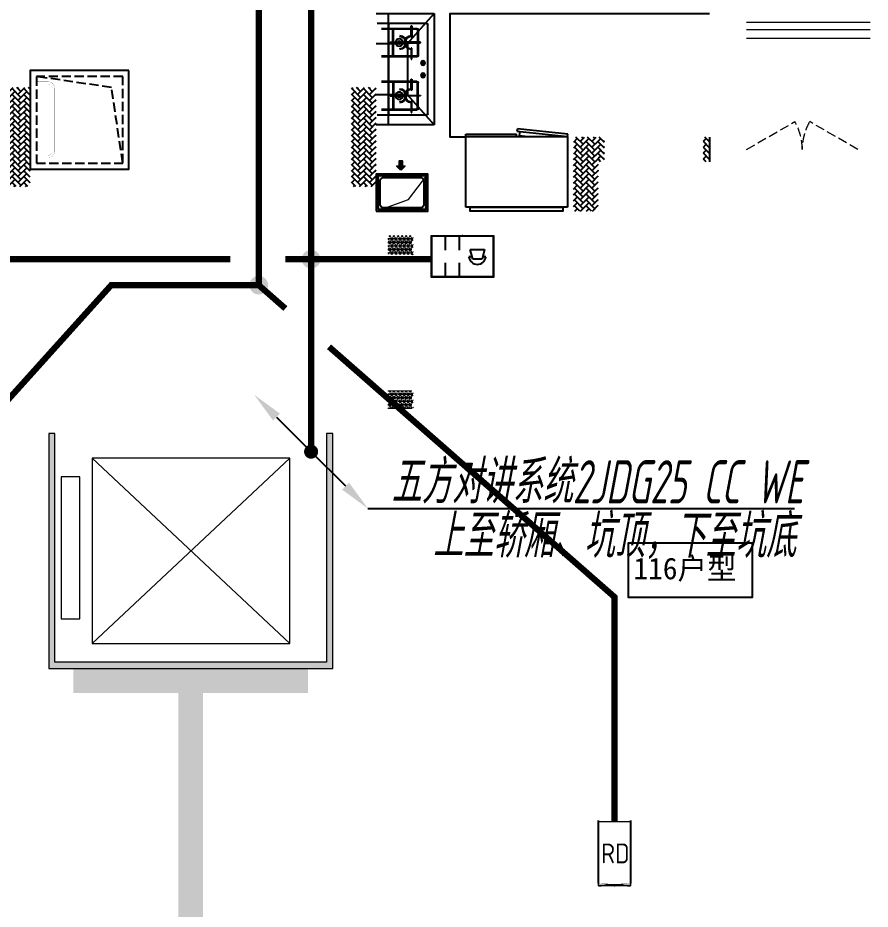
# Model space of a CAD drawing. Extents: x 3002737 to 4077523, y -995787 to -7267.
# Drawn here: x 3083137 to 3090037, y -925392 to -918178 of the extents above; entities that cross this region are included whole.
import ezdxf
from ezdxf.enums import TextEntityAlignment as Align

# ---------------------------------------------------------------- set-up
doc = ezdxf.new("R2010")
doc.units = 0
doc.header["$LTSCALE"] = 1000
doc.header["$MEASUREMENT"] = 0
doc.linetypes.add('__DASH', pattern=[0.35, 0.25, -0.1])
doc.linetypes.add('DASH', pattern=[0.35, 0.25, -0.1])
doc.layers.get('0').update_dxf_attribs({"linetype": 'CONTINUOUS'})
for name, color, linetype in [('!!电气', 1, 'CONTINUOUS'), ('AH-FURNITURE', 1, 'CONTINUOUS'), ('DIM-照明', 7, 'CONTINUOUS'), ('EQUIP-安防', 3, 'CONTINUOUS'), ('LVTRY', 252, 'CONTINUOUS'), ('LWIRE', 4, 'CONTINUOUS'), ('WIRE-安防', 4, 'CONTINUOUS'), ('WIRE-综合布线', 5, 'DASH'), ('保温', 6, 'CONTINUOUS'), ('建筑-排气道', 252, 'CONTINUOUS')]:
    doc.layers.add(name, color=color, linetype=linetype)
for name, color, linetype, lineweight in [('3.5方案汇报，与郭总、侯月琴确定户型_t8$0$STAIR', 2, 'CONTINUOUS', 18), ('EQUIP-消防', 3, 'CONTINUOUS', 20), ('PUB_HATCH', 8, 'CONTINUOUS', 9), ('WINDOW', 146, 'CONTINUOUS', 20), ('填充', 251, 'CONTINUOUS', 5), ('平面-栏杆', 56, 'CONTINUOUS', 15), ('平面-看线', 252, 'CONTINUOUS', 15), ('平面-空调预留孔', 252, 'CONTINUOUS', 15), ('立面-洞口示意', 252, 'CONTINUOUS', 13)]:
    doc.layers.add(name, color=color, linetype=linetype, lineweight=lineweight)
doc.styles.add('_TEL_DIM', font='SIMPLEX', dxfattribs={"width": 0.8, "height": 3.5, "bigfont": 'HZTXT'})
doc.styles.add('DIM_FONT', font='SIMPLEX', dxfattribs={"width": 0.7, "bigfont": 'GBCBIG'})
doc.styles.add('HZTXT', font='gbeitc.shx', dxfattribs={"width": 0.8, "height": 400, "bigfont": 'hztxt.shx'})
doc.styles.get("Standard").update_dxf_attribs({"font": 'gbenor.shx', "bigfont": 'gbcbig.shx'})
doc.styles.add('黑体', font='simhei.ttf')
pattern_1 = [(45, (0, 0), (0, 47.4157523), [100.584, -33.528]), (135, (23.708, 23.708), (3e-15, 47.4157523), [100.584, -33.528])]
pattern_2 = [(90, (0, 0), (-16.49778, 1e-15), [9.525, -19.05]), (210, (0, 0), (8.24889, -14.2874966), [9.525, -19.05]), (150, (6e-16, 9.525), (-8.24889, -14.2874966), [9.525, -19.05])]

# ---------------------------------------------------------------- blocks, each defined once
blk = doc.blocks.new('rtyg7uyhg')
at = {"layer": 'LVTRY'}
for p, q in [((193590.3, 45458.1), (193590.3, 45069.5)), ((194234.6, 45488.8), (193621, 45488.8)), ((194265.3, 45069.5), (194265.3, 45458.1)), ((193682.3, 45407), (193887.8, 45407)), ((193896.4, 45429.9), (193857.6, 45326.3)), ((193875.3, 45316), (193945.6, 45401.5)), ((193925.8, 45440.4), (193940.1, 45432.2)), ((194111.9, 45407), (194173.3, 45407)), ((193621, 45130.8), (193621, 45345.6)), ((193857.6, 45326.3), (193875.3, 45316)), ((194009.6, 45345.6), (194009.6, 45130.8)), ((194050.5, 45130.8), (194050.5, 45345.6)), ((194234.6, 45345.6), (194234.6, 45130.8)), ((193621, 45038.8), (194234.6, 45038.8)), ((193948.3, 45069.5), (193682.3, 45069.5)), ((194173.3, 45069.5), (194111.9, 45069.5))]:
    blk.add_line(p, q, dxfattribs=at)
for centre, radius in [((193866.4, 45437.7), 20.5), ((193989.2, 45437.7), 20.5), ((194071, 45437.7), 20.5), ((193815.3, 45238.2), 25.6), ((194137.5, 45238.2), 25.6)]:
    blk.add_circle(centre, radius, dxfattribs=at)
for centre, radius, start, end in [((193621, 45458.1), 30.7, 89.99999, 179.99999), ((194234.6, 45458.1), 30.7, 359.99999, 89.99999), ((193682.3, 45345.6), 61.4, 89.99999, 179.99999), ((193915.6, 45422.7), 20.5, 59.99999, 159.46231), ((193929.8, 45414.5), 20.5, 320.53767, 59.99999), ((193948.3, 45345.6), 61.4, 359.99999, 89.99999), ((194111.9, 45345.6), 61.4, 89.99999, 179.99999), ((194173.3, 45345.6), 61.4, 359.99999, 89.99999), ((193682.3, 45130.8), 61.4, 179.99999, 269.99999), ((193948.3, 45130.8), 61.4, 269.99999, 359.99999), ((194111.9, 45130.8), 61.4, 179.99999, 269.99999), ((194173.3, 45130.8), 61.4, 269.99999, 359.99999), ((193621, 45069.5), 30.7, 179.99999, 269.99999), ((194234.6, 45069.5), 30.7, 269.99999, 359.99999)]:
    blk.add_arc(centre, radius, start, end, dxfattribs=at)
at = {"layer": 'LVTRY', "style": 'DIM_FONT', "width": 0.8, "flags": 9}
for tag in ['YSIZE', 'XSIZE']:
    blk.add_attdef(tag, (193927.8, 45487.8), '', height=0.5, rotation=89.99999, dxfattribs=at)
blk = doc.blocks.new('A$C60D053AF')
at = {"layer": 'AH-FURNITURE', "color": 8}
for p, q in [((192.5, -71), (327.6, -71)), ((232.5, -90), (128.3, -90)), ((232.5, -110), (128.3, -110)), ((192.5, -91), (327.6, -91)), ((245, -129.5), (245, -122.5)), ((265, -129.5), (265, -122.5)), ((341.7, -96.9), (370, -143.2)), ((355.9, -82.7), (384.2, -129)), ((255, -281), (255, -251)), ((255, -281), (393, -281)), ((393, -281), (393, -251))]:
    blk.add_line(p, q, dxfattribs=at)
for points in [[(170, -68, 1), (170, -94), (192.5, -94), (192.5, -68)], [(234, -251), (414, -251, 0.414214), (424, -241), (424, -111, 0.414214), (414, -101), (234, -101, 0.414214), (224, -111), (224, -241, 0.414214)], [(268, -122.5), (268, -107, 0.414214), (248, -87), (232.5, -87), (232.5, -113), (242, -113), (242, -122.5)], [(242, -152, 1), (268, -152), (268, -129.5), (242, -129.5)], [(383.8, -161.2, 1), (402.2, -142.8), (386.3, -126.9), (367.9, -145.3)]]:
    blk.add_lwpolyline(points, format="xyb", close=True, dxfattribs=at)
for centre, radius in [((100, -100), 30), ((255, -152), 15), ((255, -152), 10), ((393, -152), 15), ((393, -152), 10)]:
    blk.add_circle(centre, radius, dxfattribs=at)
for radius in [40, 20]:
    blk.add_arc((327.6, -111), radius, 45, 90, dxfattribs=at)
blk = doc.blocks.new('A-Kitchen-7')
at = {"layer": 'LVTRY'}
for p, q in [((-518.7, 779.7), (-7.2, 834.3)), ((-7.2, 834.3), (-3.6, 810.6)), ((-515, 756), (-518.7, 779.7)), ((-3.6, 810.6), (-515, 756)), ((515, 756), (-515, 756)), ((-515, 756), (-515, 40)), ((-485.6, 760.5), (-484.9, 756)), ((-29.1, 767), (-112.1, 756)), ((-29.1, 767), (-35.2, 806.4)), ((515, 780), (0, 780)), ((0, 756), (0, 780)), ((515, 756), (515, 780)), ((515, 40), (515, 756)), ((-515, 40), (515, 40))]:
    blk.add_line(p, q, dxfattribs=at)
blk.add_lwpolyline([(-468.9, 40), (-468.9, 0), (468.9, 0), (468.9, 40)], close=True, dxfattribs=at)
blk = doc.blocks.new('FRSDFDGDGDRGDR')
at = {"layer": '平面-空调预留孔', "color": 252}
for p, q in [((699612.3, 775044), (699612.3, 775441.2)), ((699618.9, 775447.8), (699746.3, 775447.8)), ((699746.3, 775447.8), (699746.3, 775355.4)), ((699719.9, 775342.2), (699719.9, 775143)), ((699726.5, 775348.8), (699739.7, 775348.8)), ((699726.5, 775136.4), (699739.7, 775136.4)), ((699746.3, 775129.8), (699746.3, 775037.4)), ((699746.3, 775037.4), (699618.9, 775037.4))]:
    blk.add_line(p, q, dxfattribs=at)
blk.add_lwpolyline([(699766.1, 775166.7), (699792.5, 775153.5), (699792.5, 775057.2), (699766.1, 775044), (699766.1, 775017.6), (699618.9, 775017.6, -0.414214), (699592.5, 775044), (699592.5, 775441.2, -0.414214), (699618.9, 775467.6), (699766.1, 775467.6), (699766.1, 775441.2), (699792.5, 775428), (699792.5, 775331.6), (699766.1, 775318.4)], format="xyb", close=True, dxfattribs=at)
for centre, radius in [((699739.7, 775331.6), 10.6), ((699739.7, 775243.2), 15.8), ((699739.7, 775153.5), 10.6)]:
    blk.add_circle(centre, radius, dxfattribs=at)
for centre, start, end in [((699618.9, 775441.2), 90, 180), ((699726.5, 775342.2), 90, 180), ((699739.7, 775355.4), 270, 360), ((699726.5, 775143), 180, 270), ((699739.7, 775129.8), 0, 90), ((699618.9, 775044), 180, 270)]:
    blk.add_arc(centre, 6.6, start, end, dxfattribs=at)
blk = doc.blocks.new('*U153')
h = blk.add_hatch(color=5)
h.set_gradient(color1=(0, 0, 255), rotation=180, tint=1)
h.paths.add_polyline_path([(0, 0), (-6.35, -6.35), (-6.35, -2.159), (-15, -2.159), (-15, 2.159), (-6.35, 2.159), (-6.35, 6.35)])
at = {"color": 0, "linetype": 'Continuous'}
blk.add_lwpolyline([(0, 0), (-6.35, -6.35), (-6.35, -2.159), (-15, -2.159), (-15, 2.159), (-6.35, 2.159), (-6.35, 6.35)], close=True, dxfattribs=at)
blk = doc.blocks.new('GDGDRGDRGRD')
at = {"layer": 'PUB_HATCH'}
blk.add_hatch(color=252, dxfattribs=at).paths.add_polyline_path([(430319.8, 370173.6), (430319.8, 370443.6), (430179.8, 370443.6), (430179.8, 370428.6), (430284.8, 370428.6), (430304.8, 370408.6), (430304.8, 370208.6), (430284.8, 370188.6), (429964.8, 370188.6), (429944.8, 370208.6), (429944.8, 370408.6), (429964.8, 370428.6), (430069.8, 370428.6), (430069.8, 370443.6), (429929.8, 370443.6), (429929.8, 370173.6)])
at = {"layer": 'LVTRY', "color": 251}
for p, q in [((430080.5, 371515.4), (429864.6, 371758.3)), ((430334.8, 371758.3), (429864.6, 371758.3)), ((429864.6, 371758.3), (429864.6, 370858.3)), ((430234.8, 370858.3), (430234.8, 371758.3)), ((430334.8, 371515.4), (430080.5, 371515.4)), ((430080.5, 371515.4), (430080.5, 371100.3)), ((429864.6, 370858.3), (430080.5, 371100.3)), ((430080.5, 371100.3), (430334.8, 371100.3)), ((429864.6, 370858.3), (430334.8, 370858.3))]:
    blk.add_line(p, q, dxfattribs=at)
at = {"layer": 'LVTRY'}
for p, q in [((429924.8, 371678.3), (430324.8, 371678.3)), ((429914.8, 370948.3), (429914.8, 371668.3)), ((429994.8, 371628.3), (429994.8, 371418.3)), ((429999.8, 371628.3), (429999.8, 371418.3)), ((430289.8, 371638.3), (430004.8, 371638.3)), ((430289.8, 371633.3), (430004.8, 371633.3)), ((430045.1, 371658.3), (430045.1, 371568.3)), ((430049.6, 371658.3), (430045.1, 371658.3)), ((430049.6, 371568.3), (430049.6, 371658.3)), ((430194.8, 371418.3), (430194.8, 371628.3)), ((430199.8, 371418.3), (430199.8, 371628.3)), ((430234.8, 371668.3), (430234.8, 370948.3)), ((430045.1, 371568.3), (430049.6, 371568.3)), ((429974.8, 371525.6), (430102.3, 371525.6)), ((429974.8, 371521.1), (429974.8, 371525.6)), ((430102.3, 371521.1), (429974.8, 371521.1)), ((430045.1, 371388.3), (430045.1, 371478.3)), ((430045.1, 371478.3), (430049.6, 371478.3)), ((430049.6, 371478.3), (430049.6, 371388.3)), ((430219.8, 371525.6), (430092.3, 371525.6)), ((430092.3, 371525.6), (430092.3, 371521.1)), ((430092.3, 371521.1), (430219.8, 371521.1)), ((430102.3, 371525.6), (430102.3, 371521.1)), ((430219.8, 371521.1), (430219.8, 371525.6)), ((430234.8, 371100.3), (430234.8, 371515.4)), ((430004.8, 371413.3), (430289.8, 371413.3)), ((430004.8, 371408.3), (430289.8, 371408.3)), ((430049.6, 371388.3), (430045.1, 371388.3)), ((429935.4, 371358.3), (429974.2, 371358.3)), ((429954.8, 371338.9), (429954.8, 371377.7)), ((429935.4, 371258.3), (429974.2, 371258.3)), ((429954.8, 371238.9), (429954.8, 371277.7)), ((429994.8, 370988.3), (429994.8, 371198.3)), ((429999.8, 370988.3), (429999.8, 371198.3)), ((430004.8, 371208.3), (430289.8, 371208.3)), ((430004.8, 371203.3), (430289.8, 371203.3)), ((430045.1, 371228.3), (430045.1, 371138.3)), ((430049.6, 371228.3), (430045.1, 371228.3)), ((430049.6, 371138.3), (430049.6, 371228.3)), ((430194.8, 371198.3), (430194.8, 370988.3)), ((430199.8, 371198.3), (430199.8, 370988.3)), ((430045.1, 371138.3), (430049.6, 371138.3)), ((430102.3, 371095.6), (429974.8, 371095.6)), ((429974.8, 371095.6), (429974.8, 371091.1)), ((429974.8, 371091.1), (430102.3, 371091.1)), ((430045.1, 370958.3), (430045.1, 371048.3)), ((430045.1, 371048.3), (430049.6, 371048.3)), ((430049.6, 371048.3), (430049.6, 370958.3)), ((430092.3, 371091.1), (430092.3, 371095.6)), ((430092.3, 371095.6), (430219.8, 371095.6)), ((430219.8, 371091.1), (430092.3, 371091.1)), ((430102.3, 371091.1), (430102.3, 371095.6)), ((430219.8, 371095.6), (430219.8, 371091.1)), ((430289.8, 370983.3), (430004.8, 370983.3)), ((430289.8, 370978.3), (430004.8, 370978.3)), ((430049.6, 370958.3), (430045.1, 370958.3)), ((430324.8, 370938.3), (429924.8, 370938.3))]:
    blk.add_line(p, q, dxfattribs=at)
at = {"layer": 'LVTRY', "color": 252}
for p, q in [((430069.8, 370428.6), (430069.8, 370443.6)), ((430179.8, 370428.6), (430179.8, 370443.6))]:
    blk.add_line(p, q, dxfattribs=at)
at = {"layer": 'LVTRY'}
blk.add_lwpolyline([(429608.8, 370758.3), (429734.8, 370758.3), (429734.8, 371758.3), (427634.8, 371758.3)], dxfattribs=at)
at = {"layer": 'LVTRY', "color": 252}
for points in [[(430334.8, 370158.6), (429914.8, 370158.6), (429914.8, 370458.6), (430334.8, 370458.6)], [(430319.8, 370173.6), (429929.8, 370173.6), (429929.8, 370443.6), (430319.8, 370443.6)], [(429964.8, 370428.6), (430284.8, 370428.6), (430304.8, 370408.6), (430304.8, 370208.6), (430284.8, 370188.6), (429964.8, 370188.6), (429944.8, 370208.6), (429944.8, 370408.6), (429964.8, 370428.6)]]:
    blk.add_lwpolyline(points, close=True, dxfattribs=at)
at = {"layer": 'LVTRY'}
for centre, radius in [((430147.3, 371523.3), 29.7), ((430147.3, 371523.3), 11.7), ((429954.8, 371358.3), 17), ((429954.8, 371258.3), 17), ((430147.3, 371093.3), 29.7), ((430147.3, 371093.3), 11.7)]:
    blk.add_circle(centre, radius, dxfattribs=at)
for centre, radius, start, end in [((429924.8, 371668.3), 10, 90, 180), ((430224.8, 371668.3), 10, 0, 90), ((430004.8, 371628.3), 10, 90, 180), ((430004.8, 371628.3), 5, 90, 180), ((430189.8, 371628.3), 10, 0, 90), ((430189.8, 371628.3), 5, 0, 90), ((430047.3, 371523.3), 56.7, 2.27424, 87.72576), ((430047.3, 371523.3), 52.2, 2.47041, 87.52959), ((430147.3, 371523.3), 56.7, 92.27424, 177.72576), ((430147.3, 371523.3), 52.2, 92.47041, 177.52959), ((430047.3, 371523.3), 56.7, 272.27424, 357.72576), ((430047.3, 371523.3), 52.2, 272.47041, 357.52959), ((430147.3, 371523.3), 56.7, 182.27424, 267.72576), ((430147.3, 371523.3), 52.2, 182.47041, 267.52959), ((430004.8, 371418.3), 10, 180, 270), ((430004.8, 371418.3), 5, 180, 270), ((430189.8, 371418.3), 5, 270, 0), ((430189.8, 371418.3), 10, 270, 0), ((430004.8, 371198.3), 10, 90, 180), ((430004.8, 371198.3), 5, 90, 180), ((430189.8, 371198.3), 10, 0, 90), ((430189.8, 371198.3), 5, 0, 90), ((430047.3, 371093.3), 56.7, 2.27424, 87.72576), ((430047.3, 371093.3), 52.2, 2.47041, 87.52959), ((430147.3, 371093.3), 56.7, 92.27424, 177.72576), ((430147.3, 371093.3), 52.2, 92.47041, 177.52959), ((430047.3, 371093.3), 56.7, 272.27424, 357.72576), ((430047.3, 371093.3), 52.2, 272.47041, 357.52959), ((430147.3, 371093.3), 56.7, 182.27424, 267.72576), ((430147.3, 371093.3), 52.2, 182.47041, 267.52959), ((430004.8, 370988.3), 10, 180, 270), ((430004.8, 370988.3), 5, 180, 270), ((430189.8, 370988.3), 5, 270, 0), ((430189.8, 370988.3), 10, 270, 0), ((429924.8, 370948.3), 10, 180, 270), ((430224.8, 370948.3), 10, 270, 0)]:
    blk.add_arc(centre, radius, start, end, dxfattribs=at)
at = {"layer": '立面-洞口示意', "color": 252}
blk.add_lwpolyline([(430334.8, 370158.6), (430071.3, 370252.5), (429914.8, 370458.6)], dxfattribs=at)
at = {"xscale": -1, "rotation": 270}
blk.add_blockref('FRSDFDGDGDRGDR', (-345582.7, -327434.2), dxfattribs=at)
at = {"xscale": -1}
blk.add_blockref('rtyg7uyhg', (622599.6, 326769.5), dxfattribs=at)
at = {"rotation": 270}
blk.add_blockref('A$C60D053AF', (430334.8, 372358.3), dxfattribs=at)
at = {"layer": 'LVTRY', "color": 1, "extrusion": (0, 0, -1), "xscale": -0.7999999999883585, "yscale": 0.7999999999883585, "zscale": -0.7999999999883585}
blk.add_blockref('A-Kitchen-7', (-429196.8, 370158.6), dxfattribs=at)
at = {"layer": '建筑-排气道', "xscale": -5, "yscale": 5, "zscale": 5, "rotation": 90}
blk.add_blockref('*U153', (430134.7, 370490.9), dxfattribs=at)
blk = doc.blocks.new('GDFGDGRD')
at = {"layer": '保温', "linetype": 'ByBlock', "ltscale": 10}
h = blk.add_hatch(dxfattribs=at)
h.set_pattern_fill('AR-HBONE', color=251, scale=55)
h.set_pattern_definition(pattern_1)
h.paths.add_polyline_path([(431616.6, 372623.9), (431816.6, 372623.9), (431816.7, 373423.7), (431616.7, 373423.7)])
h = blk.add_hatch(dxfattribs=at)
h.set_pattern_fill('AR-HBONE', color=251, scale=55)
h.set_pattern_definition(pattern_1)
h.paths.add_polyline_path([(434616.6, 372623.9), (434416.6, 372623.9), (434416.5, 373423.7), (434616.5, 373423.7)])
h = blk.add_hatch(dxfattribs=at)
h.set_pattern_fill('AR-HBONE', color=251, scale=55)
h.set_pattern_definition(pattern_1)
h.paths.add_polyline_path([(428966.6, 372823.7), (428966.6, 373023.7), (428916.6, 373023.7), (428916.6, 372823.7)])
h = blk.add_hatch(dxfattribs=at)
h.set_pattern_fill('AR-HBONE', color=251, scale=55)
h.set_pattern_definition(pattern_1)
h.paths.add_polyline_path([(429816.6, 372823.7), (429816.6, 373023.7), (429766.6, 373023.7), (429766.6, 372823.7)])
h = blk.add_hatch(dxfattribs=at)
h.set_pattern_fill('AR-HBONE', color=251, scale=55)
h.set_pattern_definition(pattern_1)
h.paths.add_polyline_path([(430017.8, 372423.6), (430016.6, 373023.7), (429816.6, 373023.7), (429817.8, 372423.6)])
at = {"layer": '保温', "linetype": 'Continuous', "ltscale": 10}
h = blk.add_hatch(dxfattribs=at)
h.set_pattern_fill('HEX', color=251, scale=10, angle=90, style=0)
h.set_pattern_definition(pattern_2)
h.paths.add_polyline_path([(431316.6, 372073.7), (431516.6, 372073.7), (431516.7, 372223.7), (431316.7, 372223.7)])
h = blk.add_hatch(dxfattribs=at)
h.set_pattern_fill('HEX', color=251, scale=10, angle=90, style=0)
h.set_pattern_definition(pattern_2)
h.paths.add_polyline_path([(431316.6, 370823.7), (431516.6, 370823.7), (431516.7, 370973.7), (431316.7, 370973.7)])
h = blk.add_hatch(dxfattribs=at)
h.set_pattern_fill('HEX', color=251, scale=10, angle=90, style=0)
h.set_pattern_definition([(90, (-70765.891, -151624.736), (-16.49778, 1e-15), [9.525, -19.05]), (210, (-70765.891, -151624.736), (8.24889, -14.2874966), [9.525, -19.05]), (150, (-70765.891, -151615.211), (-8.24889, -14.2874966), [9.525, -19.05])])
h.paths.add_polyline_path([(434066.6, 368523.7), (434066.6, 368723.7), (432166.6, 368723.7), (432166.6, 368523.7)])
h = blk.add_hatch(dxfattribs=at)
h.set_pattern_fill('HEX', color=251, scale=10, angle=90, style=0)
h.set_pattern_definition([(90, (-70765.891, -152124.736), (-16.49778, 1e-15), [9.525, -19.05]), (210, (-70765.891, -152124.736), (8.24889, -14.2874966), [9.525, -19.05]), (150, (-70765.891, -152115.211), (-8.24889, -14.2874966), [9.525, -19.05])])
h.paths.add_polyline_path([(433016.7, 363923.7), (433216.7, 363923.7), (433216.7, 368523.7), (433016.7, 368523.7)])
at = {"layer": '保温', "color": 251, "linetype": 'ByBlock', "ltscale": 10}
blk.add_line((428916.6, 373023.7), (428916.6, 372823.7), dxfattribs=at)
blk = doc.blocks.new('A$C5F341E43')
at = {"layer": '填充'}
h = blk.add_hatch(dxfattribs=at)
h.set_pattern_fill('隔热材料02', color=252, scale=100, style=0)
h.set_pattern_definition([(0, (-1161708.397, -603838.63), (0, 50), []), (0, (-1161708.397, -603821.964), (0, 50), []), (270, (-1161664.656, -603813.333), (50, -9e-15), [5.01775, -44.98225]), (270, (-1161702.115, -603813.333), (50, -9e-15), [5.01775, -44.98225]), (90, (-1161676.603, -603847.26), (-50, 3e-15), [5.01775, -44.98225]), (90, (-1161690.17, -603847.26), (-50, 3e-15), [5.01775, -44.98225]), (180, (-1161658.373, -603855.3), (-6e-15, -50), [50.02425, 0.02425]), (135, (-1161672.33, -603852.79), (3e-15, 49.99987405), [4.268, -66.44275]), (116.56505, (-1161625.348, -603849.77), (0.00011283, 49.99993342), [2.805, -108.9985]), (116.56505, (-1161675.348, -603849.77), (0.00011283, 49.99993342), [2.805, -108.9985]), (153.43495, (-1161617.313, -603855.298), (-0.0001128, 49.9999334), [5.61, -106.1935]), (153.43495, (-1161667.313, -603855.298), (-0.0001128, 49.9999334), [5.61, -106.1935]), (63.43495, (-1161626.603, -603842.244), (-0.00011283, 49.99993342), [26.714, -85.0895]), (63.43495, (-1161676.603, -603842.244), (-0.00011283, 49.99993342), [26.714, -85.0895]), (116.56505, (-1161614.656, -603813.333), (0.00011283, 49.99993342), [2.805, -108.9985]), (116.56505, (-1161664.656, -603813.333), (0.00011283, 49.99993342), [2.805, -108.9985]), (135, (-1161665.91, -603810.824), (3e-15, 49.99987405), [4.268, -66.44275]), (153.43495, (-1161618.93, -603807.806), (-0.0001128, 49.9999334), [5.61, -106.1935]), (153.43495, (-1161668.93, -603807.806), (-0.0001128, 49.9999334), [5.61, -106.1935]), (45, (-1161700.86, -603810.824), (0, 49.99987405), [4.268, -66.44275]), (63.43495, (-1161652.115, -603813.333), (-0.00011283, 49.99993342), [2.805, -108.9985]), (63.43495, (-1161702.115, -603813.333), (-0.00011283, 49.99993342), [2.805, -108.9985]), (26.56505, (-1161647.842, -603807.806), (0.0001128, 49.9999334), [5.61, -106.1935]), (26.56505, (-1161697.842, -603807.806), (0.0001128, 49.9999334), [5.61, -106.1935]), (116.56505, (-1161640.168, -603842.244), (0.00011283, 49.99993342), [26.714, -85.0895]), (116.56505, (-1161690.168, -603842.244), (0.00011283, 49.99993342), [26.714, -85.0895]), (45, (-1161694.44, -603852.79), (0, 49.99987405), [4.268, -66.44275]), (63.43495, (-1161641.422, -603849.77), (-0.00011283, 49.99993342), [2.805, -108.9985]), (63.43495, (-1161691.422, -603849.77), (-0.00011283, 49.99993342), [2.805, -108.9985]), (26.56505, (-1161649.46, -603855.298), (0.0001128, 49.9999334), [5.61, -106.1935]), (26.56505, (-1161699.46, -603855.298), (0.0001128, 49.9999334), [5.61, -106.1935])])
h.paths.add_polyline_path([(36400, 6800), (36350, 6800), (36350, 4900), (38650, 4900), (38650, 6800), (38600, 6800), (38600, 4950), (36400, 4950)])
at = {"color": 252}
for points in [[(37000, 9740), (36200, 9740), (36200, 8940), (37000, 8940)], [(42047.1, 5913.1), (41041.1, 5913.1), (41041.1, 5477.1), (42047.1, 5477.1)]]:
    blk.add_lwpolyline(points, close=True, dxfattribs=at)
at = {"color": 252, "linetype": '__DASH', "ltscale": 0.3}
blk.add_lwpolyline([(36950, 9690), (36250, 9690), (36250, 8990), (36950, 8990)], close=True, dxfattribs=at)
blk.add_lwpolyline([(36950, 8990), (36857.5, 9602.1), (36250, 9690)], dxfattribs=at)
at = {"color": 252, "linetype": '__DASH', "ltscale": 0.2, "const_width": 1}
for points in [[(36250, 9650), (36340, 9650, -0.414214), (36400, 9590), (36400, 9090, -0.414214), (36340, 9030), (36250, 9030)], [(36250, 9630), (36340, 9630, -0.414214), (36380, 9590), (36380, 9090, -0.414214), (36340, 9050), (36250, 9050)]]:
    blk.add_lwpolyline(points, format="xyb", dxfattribs=at)
at = {"layer": '3.5方案汇报，与郭总、侯月琴确定户型_t8$0$STAIR', "color": 252}
for p, q in [((36701.9, 6600), (38301.9, 5100)), ((38301.9, 6600), (36701.9, 5100))]:
    blk.add_line(p, q, dxfattribs=at)
for points in [[(38301.9, 5100), (38301.9, 6600), (36701.9, 6600), (36701.9, 5100)], [(36601.9, 5300), (36601.9, 6450), (36451.9, 6450), (36451.9, 5300)]]:
    blk.add_lwpolyline(points, close=True, dxfattribs=at)
at = {"layer": 'WINDOW', "color": 252, "linetype": 'DASH', "ltscale": 0.3}
for points in [[(42000, 9100), (42389.8, 9324.9, -0.131605), (42450, 9100)], [(42900, 9100), (42510.2, 9324.9, 0.131605), (42450, 9100)]]:
    blk.add_lwpolyline(points, format="xyb", dxfattribs=at)
at = {"layer": '填充', "color": 252}
blk.add_lwpolyline([(36400, 6800), (36350, 6800), (36350, 4900), (38650, 4900), (38650, 6800), (38600, 6800), (38600, 4950), (36400, 4950)], close=True, dxfattribs=at)
at = {"layer": '平面-栏杆', "color": 252}
for points in [[(42000, 10130.1), (43000, 10130.3)], [(42000, 10070.1), (43000, 10070.3)]]:
    blk.add_lwpolyline(points, dxfattribs=at)
at = {"layer": '平面-看线', "color": 252}
blk.add_lwpolyline([(42000, 10000), (43000, 10000)], dxfattribs=at)
at = {"color": 252, "xscale": -1}
for name, p in [('GDGDRGDRGRD', (469334.8, -361558.3)), ('GDFGDGRD', (470616.6, -363823.7))]:
    blk.add_blockref(name, p, dxfattribs=at)
at = {"color": 252, "style": '黑体'}
blk.add_text('116户型', height=175, dxfattribs=at).set_placement((41083.3, 5620.9))
blk = doc.blocks.new('$equip$00002771')
for p, q in [((-0.65, 0.65), (-0.65, 0)), ((0.65, 0.65), (-0.65, 0.65)), ((0.65, 0), (0.65, 0.65)), ((-0.65, 0), (0.65, 0))]:
    blk.add_line(p, q)
at = {"const_width": 0.04}
blk.add_lwpolyline([(-0.65, 0.65), (-0.65, 0), (0.65, 0), (0.65, 0.65), (-0.65, 0.65), (-0.65, 0)], dxfattribs=at)
for p in [(0, 0.65), (-0.65, 0.325), (0.65, 0.325), (0, 0)]:
    blk.add_point(p)
at = {"color": 7}
blk.add_attdef('$TEXT$', text='', height=0.4, dxfattribs=at).set_placement((0.006, 0.343), align=Align.MIDDLE_CENTER)
at = {"color": 7, "flags": 1}
for tag, height, p in [('B', 0.4, (0.905, 0.246)), ('A', 0.00002, (0, 0))]:
    blk.add_attdef(tag, text='', height=height, dxfattribs=at).set_placement(p, align=Align.MIDDLE_CENTER)
blk = doc.blocks.new('$equip$00002628')
at = {"linetype": 'Continuous'}
for p, q in [((-0.625, 0.415), (0.625, 0.415)), ((-0.625, -0.415), (-0.625, 0.415)), ((0.071, 0.129), (0.071, 0.415)), ((0.35, 0.129), (0.35, 0.415)), ((0.625, 0.415), (0.625, -0.415)), ((-0.472, 0.01), (-0.409, 0.01)), ((-0.446, -0.138), (-0.395, 0.058)), ((-0.395, 0.058), (-0.395, 0.058)), ((-0.395, 0.058), (-0.206, 0.058)), ((-0.206, 0.058), (-0.155, -0.138)), ((-0.191, 0.01), (-0.129, 0.01)), ((-0.155, -0.138), (-0.446, -0.138)), ((0.071, -0.415), (0.071, -0.129)), ((0.35, -0.415), (0.35, -0.129)), ((0.625, -0.415), (-0.625, -0.415))]:
    blk.add_line(p, q, dxfattribs=at)
at = {"const_width": 0.04}
blk.add_lwpolyline([(-0.625, 0.415), (0.625, 0.415), (0.625, -0.415), (-0.625, -0.415), (-0.625, 0.415), (0.625, 0.415)], dxfattribs=at)
at = {"linetype": 'Continuous'}
blk.add_arc((-0.3, -0.011), 0.173, 6.9897, 173.0103, dxfattribs=at)
for p in [(0, 0.415), (-0.625, 0), (0.625, 0), (0, -0.415)]:
    blk.add_point(p)
at = {"color": 7, "style": '_TEL_DIM', "flags": 1}
blk.add_attdef('A', text='', height=0.000025, dxfattribs=at).set_placement((0, 0), align=Align.MIDDLE_CENTER)
blk = doc.blocks.new('$TelecSys$00000080')
for p, q in [((-0.7, -0.7), (0, 0)), ((0.104, 0.104), (0.104, 0.104)), ((-0.104, -0.104), (-0.104, -0.104))]:
    blk.add_line(p, q)
at = {"const_width": 0.142}
blk.add_lwpolyline([(0.071, 0, 1), (-0.071, 0, 1)], format="xyb", close=True, dxfattribs=at)
blk.add_solid([(-0.63, -0.77), (-0.77, -0.63), (-1.15, -1.15)])
at = {"width": 0.8, "flags": 9}
blk.add_attdef('A', (0, 0), '', height=0.00002, rotation=180, dxfattribs=at)
blk = doc.blocks.new('$TelecSys$00000079')
for p, q in [((0.7, 0.7), (0, 0)), ((0.104, 0.104), (0.104, 0.104)), ((-0.104, -0.104), (-0.104, -0.104))]:
    blk.add_line(p, q)
at = {"const_width": 0.142}
blk.add_lwpolyline([(-0.071, 0, 1), (0.071, 0, 1)], format="xyb", close=True, dxfattribs=at)
blk.add_solid([(0.63, 0.77), (0.77, 0.63), (1.15, 1.15)])
at = {"width": 0.8, "flags": 9}
blk.add_attdef('A', (0, 0), '', height=0.00002, dxfattribs=at)

msp = doc.modelspace()

# ---------------------------------------------------------------- hatches: boundary and pattern name
at = {"layer": '!!电气'}
h = msp.add_hatch(color=0, dxfattribs=at)
edge = h.paths.add_edge_path()
edge.add_arc((3085511.7, -920131.7), 75.5, 269.96552, 629.96552, ccw=False)
h = msp.add_hatch(color=0, dxfattribs=at)
edge = h.paths.add_edge_path()
edge.add_arc((3085088, -920342), 75.5, 269.96552, 629.96552, ccw=False)

# ---------------------------------------------------------------- linework, layer by layer
msp.add_line((3085971.7, -922149.5), (3089425.3, -922149.5), dxfattribs=at)
at = {"layer": 'WIRE-安防', "color": 6, "const_width": 50}
for points in [[(3085511.7, -917275.3), (3085511.7, -920131.7)], [(3084858.6, -920131.7), (3082587.4, -920131.7)], [(3086487.4, -920131.7), (3085301.7, -920131.7)], [(3085511.7, -920131.7), (3085511.7, -921689.5)]]:
    msp.add_lwpolyline(points, dxfattribs=at)
at = {"layer": 'WIRE-综合布线', "color": 4, "const_width": 50}
for points in [[(3085088, -917168.9), (3085088, -920342)], [(3081107.4, -924683.2), (3081107.4, -923435.8), (3083893.1, -920342), (3085088, -920342)], [(3085088, -920342), (3085303.3, -920530.7)], [(3085656.7, -920840.5), (3087967.4, -922865.5), (3087967.4, -924683.2)]]:
    msp.add_lwpolyline(points, dxfattribs=at)

# ---------------------------------------------------------------- block references
at = {"layer": '!!电气'}
msp.add_blockref('A$C5F341E43', (3047037.4, -928343.2), dxfattribs=at)
at = {"layer": 'EQUIP-安防', "color": 6, "xscale": 400, "yscale": 400, "zscale": 400, "rotation": 180}
msp.add_blockref('$equip$00002628', (3086737.4, -920109.2), dxfattribs=at)
at = {"layer": 'EQUIP-消防', "color": 6}
ref = msp.add_blockref('$equip$00002771', (3087837.4, -924943.2), dxfattribs=dict(at, xscale=-400, yscale=400, zscale=400, rotation=269.9999999997599))
ref.add_attrib('$TEXT$', 'RD', dxfattribs={"layer": '0', "color": 7, "height": 160}).set_placement((3087974.6, -924940.7), align=Align.MIDDLE_CENTER)
at = {"layer": 'LWIRE', "xscale": -400, "yscale": 400, "zscale": 400}
for name in ['$TelecSys$00000079', '$TelecSys$00000080']:
    msp.add_blockref(name, (3085511.7, -921689.5), dxfattribs=at)

# ---------------------------------------------------------------- texts
at = {"layer": 'DIM-照明', "color": 7, "style": 'HZTXT', "width": 0.7}
for s, p in [('五方对讲系统2JDG25 CC WE', (3086159.2, -922108.6)), ('上至轿厢、坑顶，下至坑底', (3086496.3, -922547.1))]:
    msp.add_text(s, height=350, dxfattribs=at).set_placement(p)

doc.saveas('drawing.dxf')
